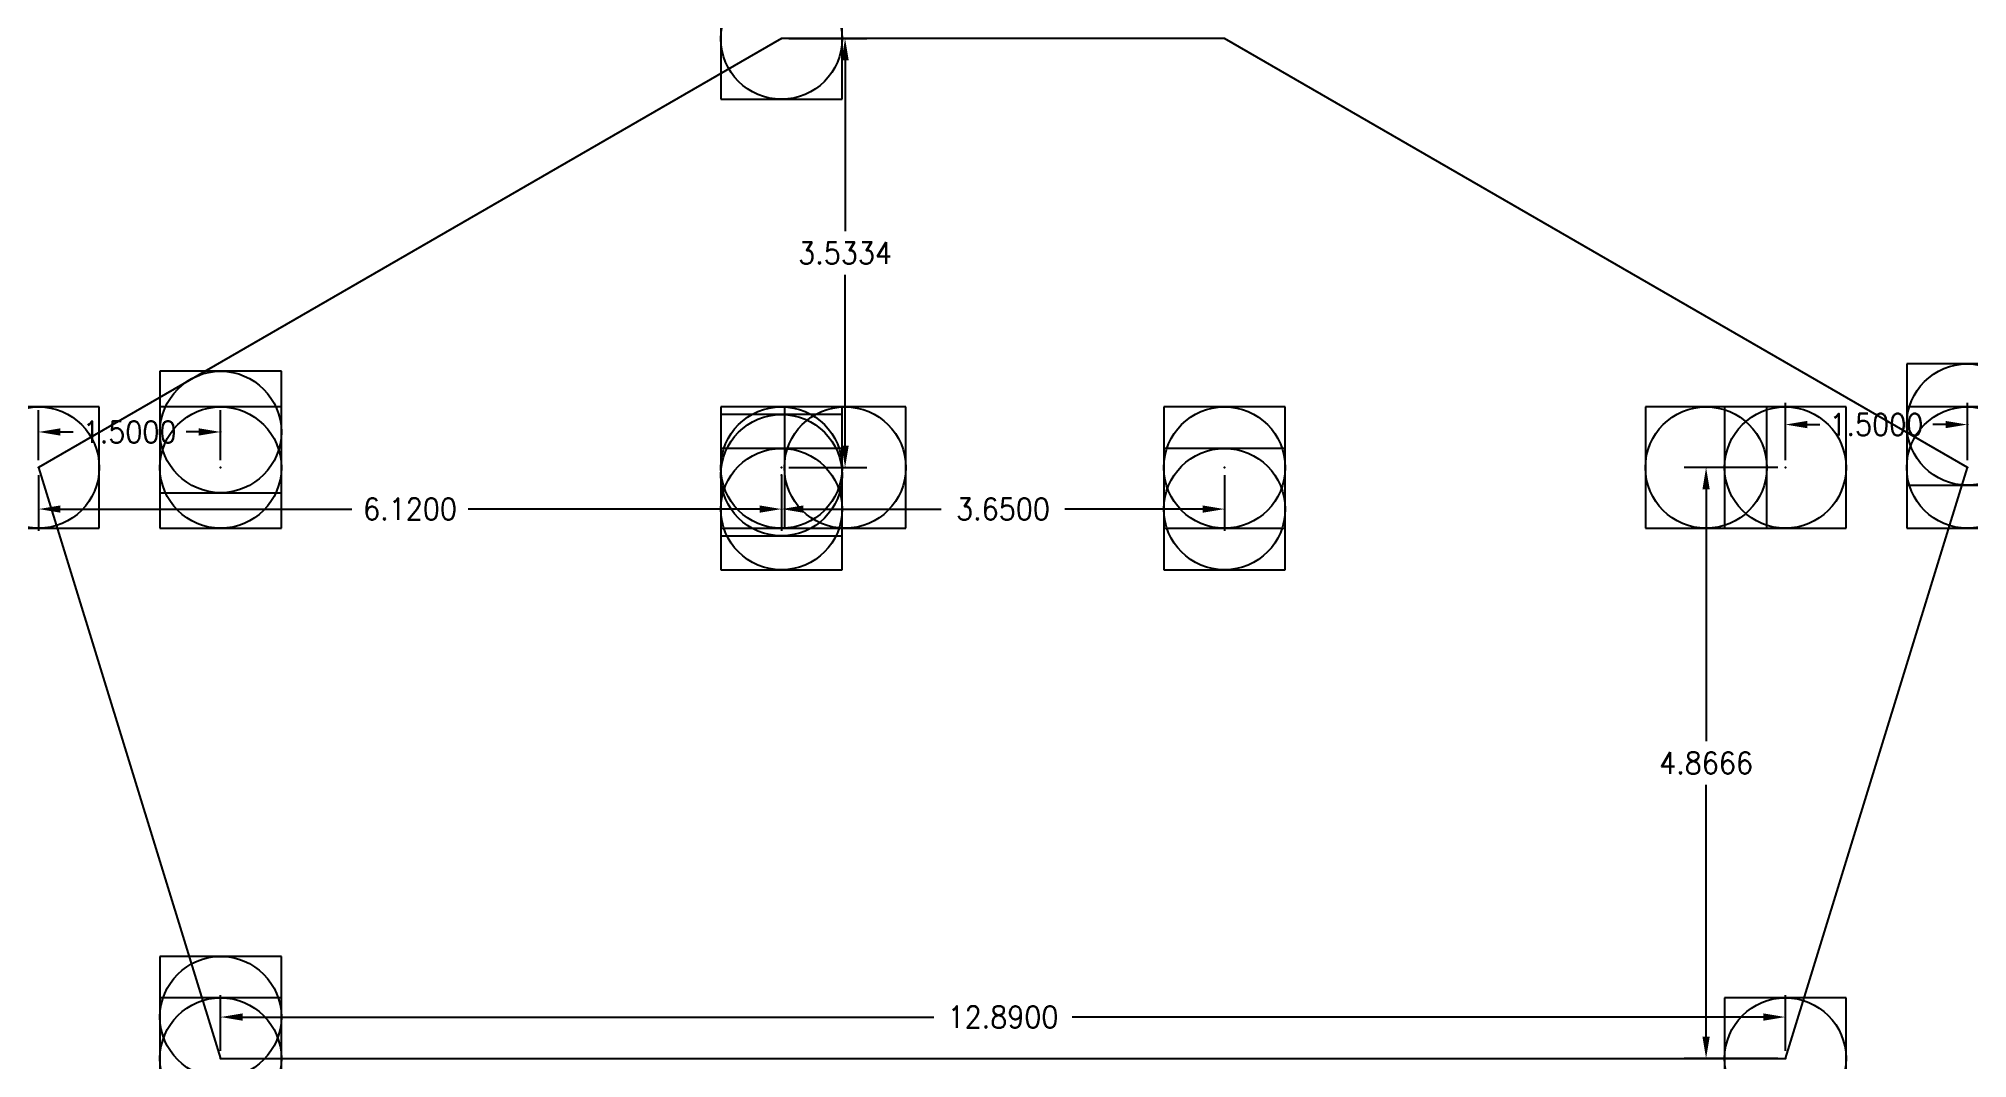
# Model space of a CAD drawing. Header units: metres. Extents: x 8497.8 to 8513.6, y -302.8 to -294.4.
import ezdxf

# ---------------------------------------------------------------- set-up
doc = ezdxf.new("R2010")
doc.units = ezdxf.units.M
doc.header["$PDMODE"] = 96
doc.header["$PDSIZE"] = -2
doc.layers.get('0').update_dxf_attribs({"linetype": 'CONTINUOUS', "lineweight": 25})
doc.styles.get("Standard").update_dxf_attribs({"font": 'Standard'})

msp = doc.modelspace()

# ---------------------------------------------------------------- linework, layer by layer
at = {"color": 0, "linetype": 'CONTINUOUS', "lineweight": -2}
for p, q in [((8503.941, -294.368), (8504.583, -294.368)), ((8504.403, -294.548), (8504.403, -295.954)), ((8504.403, -297.721), (8504.403, -296.314)), ((8497.759, -297.839), (8497.759, -297.428)), ((8499.259, -297.839), (8499.259, -297.428)), ((8512.149, -297.839), (8512.149, -297.367)), ((8513.649, -297.839), (8513.649, -297.367)), ((8497.939, -297.608), (8498.044, -297.608)), ((8499.079, -297.608), (8498.974, -297.608)), ((8512.329, -297.547), (8512.434, -297.547)), ((8513.469, -297.547), (8513.364, -297.547)), ((8503.941, -297.901), (8504.583, -297.901)), ((8512.086, -297.901), (8511.316, -297.901)), ((8497.759, -297.964), (8497.759, -298.423)), ((8503.879, -297.964), (8503.879, -298.423)), ((8503.879, -298.026), (8503.879, -298.423)), ((8507.529, -297.964), (8507.529, -298.423)), ((8511.496, -298.081), (8511.496, -300.154)), ((8497.939, -298.243), (8500.339, -298.243)), ((8503.699, -298.243), (8501.299, -298.243)), ((8504.059, -298.243), (8505.194, -298.243)), ((8507.349, -298.243), (8506.214, -298.243)), ((8511.496, -302.588), (8511.496, -300.514)), ((8499.259, -302.705), (8499.259, -302.247)), ((8512.149, -302.705), (8512.149, -302.247)), ((8499.439, -302.427), (8505.134, -302.427)), ((8511.969, -302.427), (8506.274, -302.427)), ((8512.086, -302.768), (8511.316, -302.768))]:
    msp.add_line(p, q, dxfattribs=at)
at = {"linetype": 'CONTINUOUS'}
msp.add_lwpolyline([(8499.259, -302.768), (8512.149, -302.768), (8513.649, -297.901), (8507.529, -294.368), (8503.879, -294.368), (8497.759, -297.901), (8499.259, -302.768)], dxfattribs=at)
at = {"color": 0, "linetype": 'CONTINUOUS'}
for p in [(8503.879, -294.368), (8499.259, -297.608), (8513.649, -297.547), (8497.759, -297.901), (8497.759, -297.901), (8499.259, -297.901), (8503.879, -297.901), (8503.879, -297.901), (8504.403, -297.901), (8507.529, -297.901), (8511.496, -297.901), (8512.149, -297.901), (8512.149, -297.901), (8513.649, -297.901), (8503.879, -297.964), (8503.879, -298.243), (8507.529, -298.243), (8499.259, -302.427), (8499.259, -302.768), (8512.149, -302.768), (8512.149, -302.768)]:
    msp.add_point(p, dxfattribs=at)
for points in [[(8504.373, -294.548), (8504.433, -294.548), (8504.403, -294.368)], [(8497.939, -297.578), (8497.939, -297.638), (8497.759, -297.608)], [(8499.079, -297.578), (8499.079, -297.638), (8499.259, -297.608)], [(8512.329, -297.517), (8512.329, -297.577), (8512.149, -297.547)], [(8513.469, -297.517), (8513.469, -297.577), (8513.649, -297.547)], [(8504.373, -297.721), (8504.433, -297.721), (8504.403, -297.901)], [(8511.466, -298.081), (8511.526, -298.081), (8511.496, -297.901)], [(8497.939, -298.213), (8497.939, -298.273), (8497.759, -298.243)], [(8503.699, -298.213), (8503.699, -298.273), (8503.879, -298.243)], [(8504.059, -298.213), (8504.059, -298.273), (8503.879, -298.243)], [(8507.349, -298.213), (8507.349, -298.273), (8507.529, -298.243)], [(8499.439, -302.397), (8499.439, -302.457), (8499.259, -302.427)], [(8511.969, -302.397), (8511.969, -302.457), (8512.149, -302.427)], [(8511.466, -302.588), (8511.526, -302.588), (8511.496, -302.768)]]:
    msp.add_solid(points, dxfattribs=at)

# ---------------------------------------------------------------- texts
at = {"color": 0, "linetype": 'CONTINUOUS', "char_height": 0.18, "attachment_point": 5}
for s, insert, width in [('3.5334', (8504.403, -296.134), 0.72), ('1.5000', (8512.899, -297.547), 0.66), ('1.5000', (8498.509, -297.608), 0.66), ('6.1200', (8500.819, -298.243), 0.66), ('3.6500', (8505.704, -298.243), 0.7), ('4.8666', (8511.496, -300.334), 0.72), ('12.8900', (8505.704, -302.427), 0.8)]:
    msp.add_mtext(s, dxfattribs=dict(at, insert=insert, width=width))

doc.saveas('drawing.dxf')
